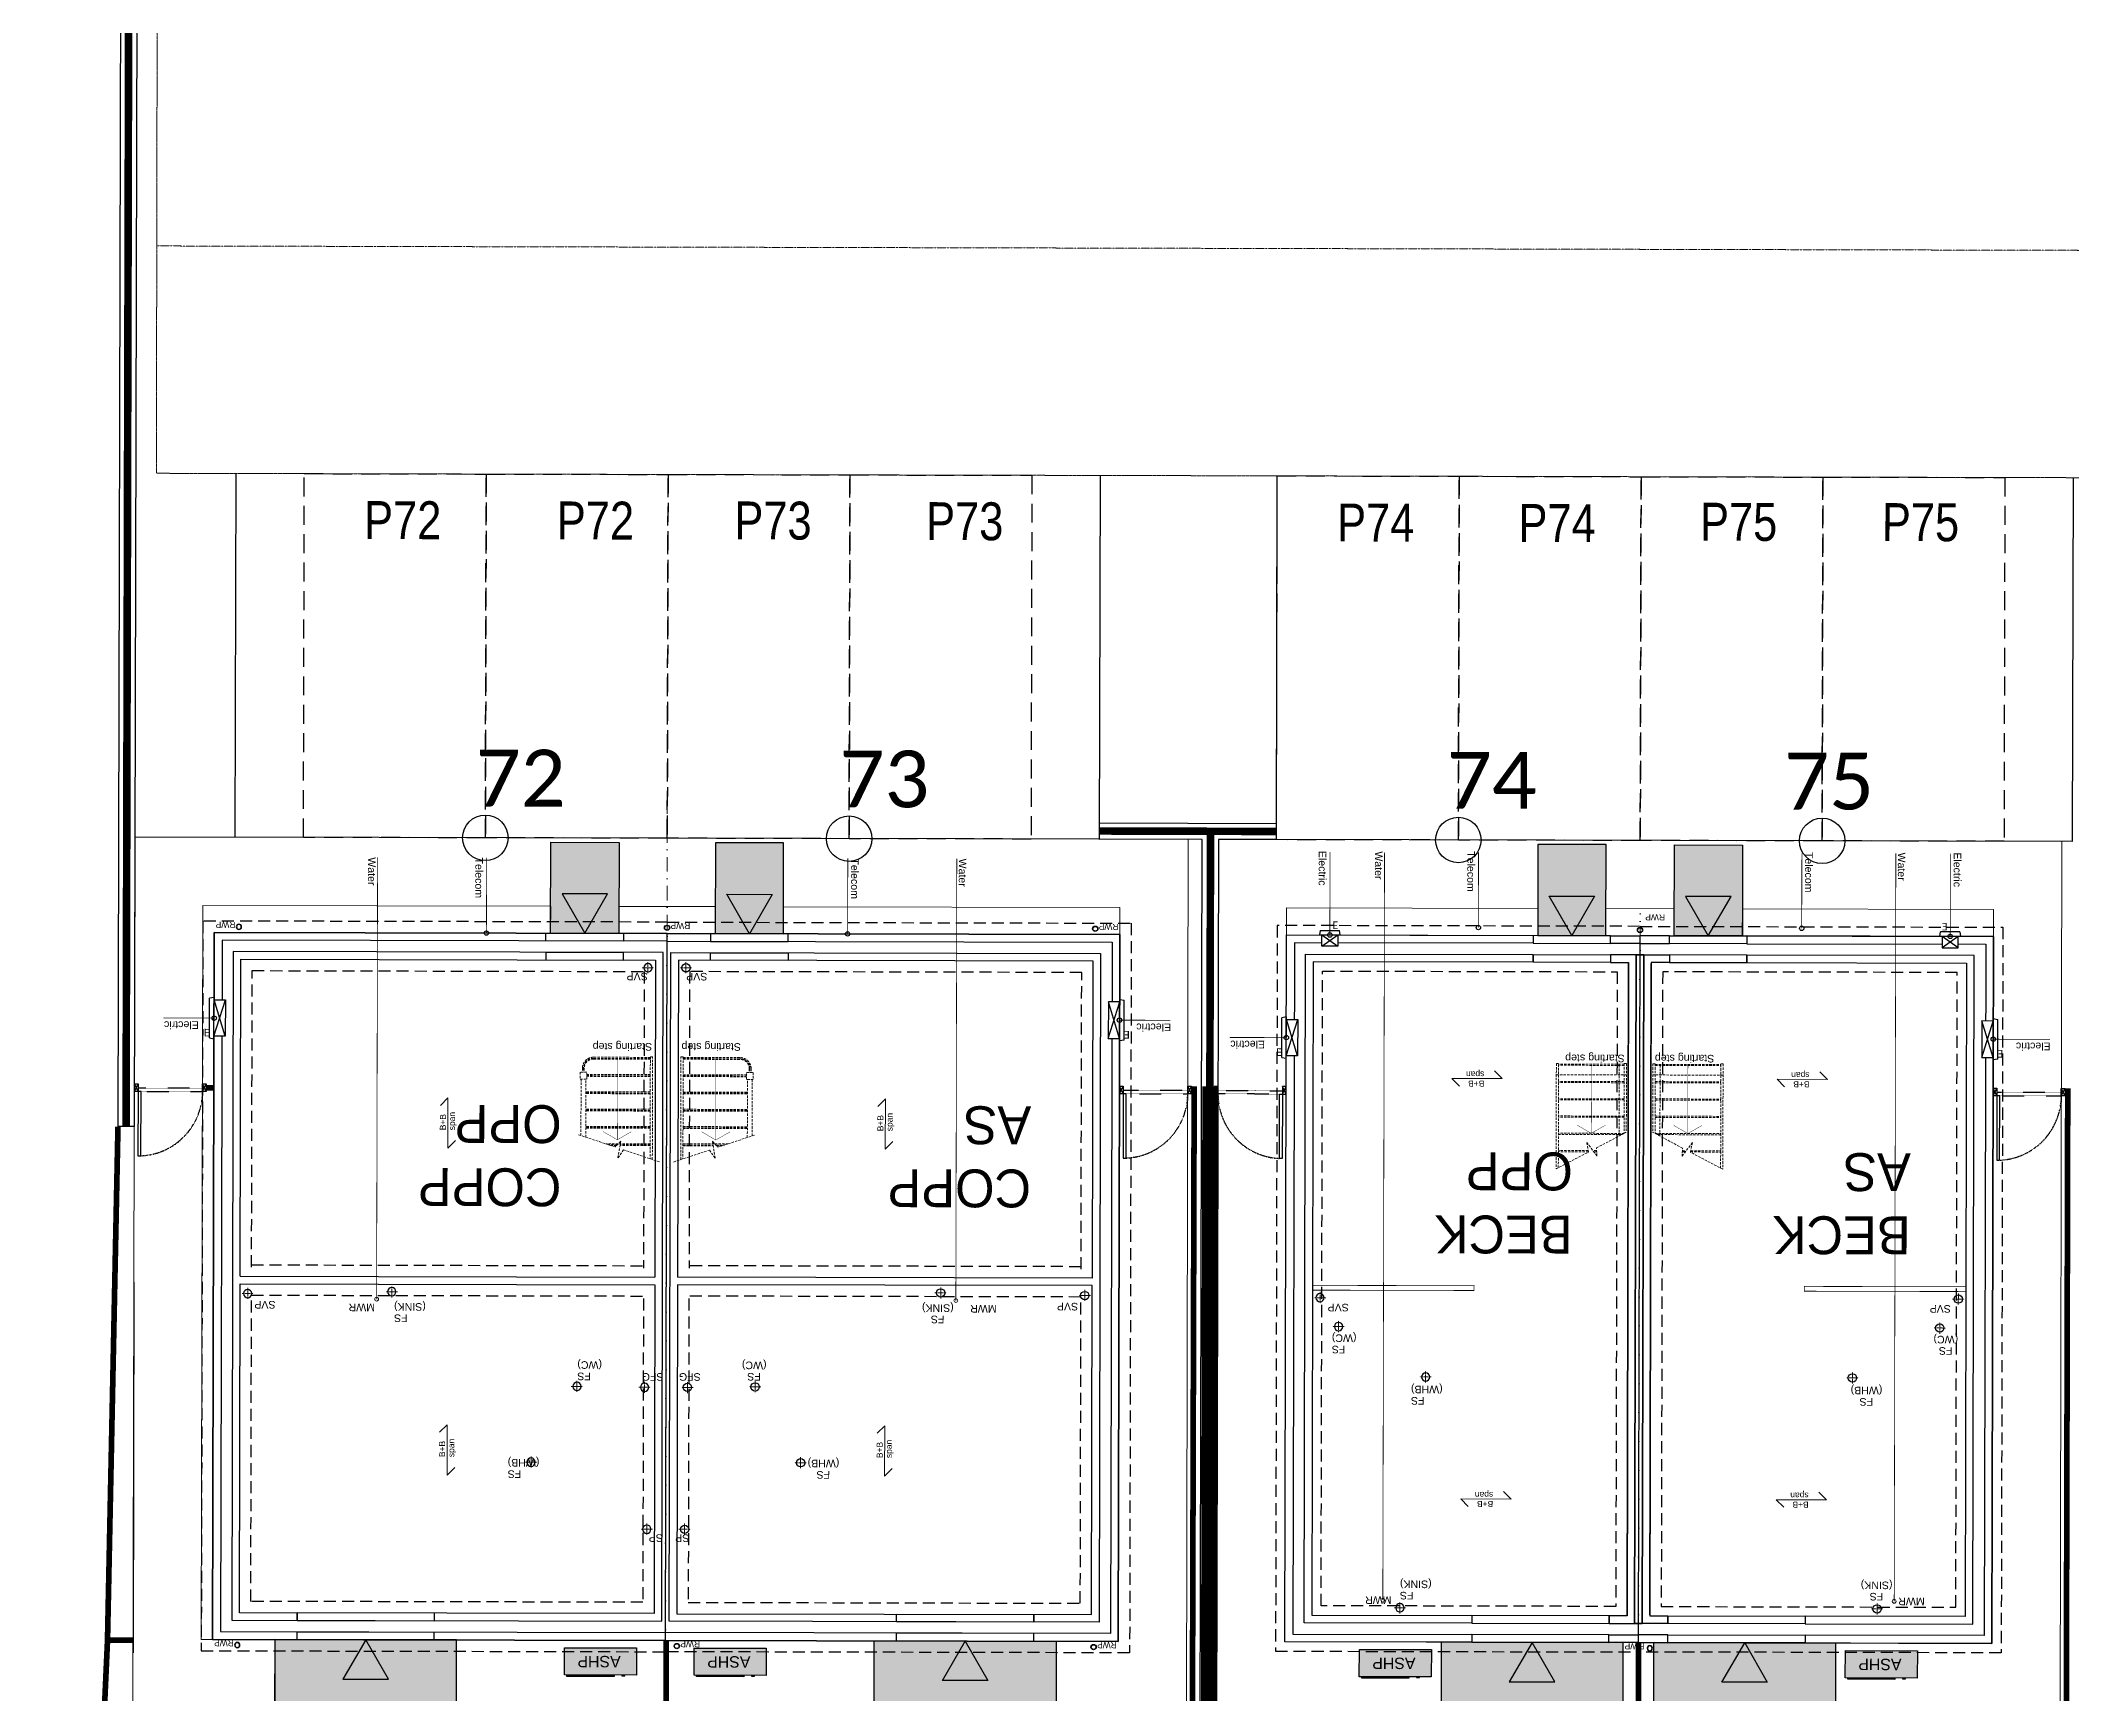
# Model space of a CAD drawing. Extents: x 287880777 to 288144713, y 62793326 to 63089570.
# Drawn here: x 288024956 to 288051753, y 62867572 to 62889380 of the extents above; entities that cross this region are included whole.
import ezdxf

# ---------------------------------------------------------------- set-up
doc = ezdxf.new("R2010")
doc.units = 0
doc.set_wipeout_variables(frame=1)
for name, pattern in [('CENTER', [2, 1.25, -0.25, 0.25, -0.25]), ('CENTER2', [28.575, 19.05, -3.175, 3.175, -3.175]), ('DASHDOT', [25.4, 12.7, -6.35, 0, -6.35]), ('DASHED', [1.4, 0.7, -0.7]), ('DASHED2', [0.375, 0.25, -0.125]), ('HIDDEN', [9.525, 6.35, -3.175])]:
    doc.linetypes.add(name, pattern=pattern)
doc.layers.get('0').update_dxf_attribs({"color": 252})
for name, color, linetype, lineweight in [('EXP - HIGHWAY CENTRELINE', 3, 'CENTER2', 18), ('EXP - PRIVATE CHANNEL', 3, 'DASHED2', 9), ('NAR CBF', 34, 'FENCELINE2', 0), ('NAR M4(2)', 94, 'Continuous', 30), ('NAR PATHS', 3, 'Continuous', 0), ('Wain-Text', 2, 'Continuous', 25)]:
    doc.layers.add(name, color=color, linetype=linetype, lineweight=lineweight)
for name, color, linetype in [('NAR DETAIL', 2, 'Continuous'), ('NAR EXTERNAL WALLS', 2, 'Continuous'), ('NAR PARKING', 7, 'DASHED2'), ('NAR PATIO', 3, 'Continuous'), ('NAR PRIVATE DRIVE', 6, 'Continuous'), ('NAR PRIVATE PATH HATCH', 8, 'Continuous'), ('NAR_SUBS_PLANS', 7, 'Continuous'), ('Wain-Blown insulation', 9, 'Continuous'), ('Wain-Centre Line', 10, 'Continuous'), ('Wain-Drainage Foul', 6, 'Continuous'), ('Wain-Drainage Foul Text', 2, 'Continuous'), ('Wain-Electrics', 3, 'Continuous'), ('Wain-Foundation acessories', 9, 'Continuous'), ('Wain-Foundation Line', 9, 'Continuous'), ('Wain-Meter box', 9, 'Continuous'), ('Wain-RWP', 9, 'Continuous'), ('Wain-Services Run (Electric)', 10, 'Continuous'), ('Wain-Services Run (Telecom)', 190, 'Continuous'), ('Wain-Stair 1', 2, 'Continuous'), ('Wain-Stair numbers', 9, 'Continuous'), ('Wain-Wall (Brick Hatch)', 2, 'Continuous'), ('Wain-Wall (Cavity Wall - Internal Leaf)', 4, 'Continuous'), ('Wain-Wall (External)', 4, 'Continuous')]:
    doc.layers.add(name, color=color, linetype=linetype)
for name, color, linetype, true_color in [('NAR DOOR OPENINGS', 140, 'Continuous', 0x00bfff), ('NAR EV CHARGING POINT', 3, 'Continuous', 0x00ff00), ('NAR HOUSE TYPE NAMES', 1, 'Continuous', 0xff0000), ('Wain-Services Run (Water', 145, 'Continuous', 0x3481b8)]:
    doc.layers.add(name, color=color, linetype=linetype, true_color=true_color)
for name, color, linetype, lineweight, true_color in [('NAR Retaining Wall', 222, 'Continuous', 13, 0xcc0099), ('Wain-Mains Water Riser', 152, 'Continuous', 25, 0x2776bb), ('Wain-Mains Water Riser Text', 152, 'Continuous', 25, 0x2776bb)]:
    doc.layers.add(name, color=color, linetype=linetype, lineweight=lineweight, true_color=true_color)
doc.styles.add('DD Arial Narrow', font='ARIALN.TTF', dxfattribs={"height": 100})
doc.styles.get("Standard").update_dxf_attribs({"font": 'arial.ttf'})
doc.styles.add('XREF - ARCHITECT LAYOUT$0$DD Arial Narrow', font='ARIALN.TTF', dxfattribs={"height": 100})
doc.linetypes.add('FENCELINE2', pattern='A,0.25,-0.1,[132,ltypeshp.shx,S=0.1,R=0,X=-0.1,Y=0],-0.1,1', length=1.45)

# ---------------------------------------------------------------- blocks, each defined once
blk = doc.blocks.new('Drainage Pipe')
at = {"linetype": 'CENTER', "lineweight": 13, "ltscale": 20}
for p, q in [((-41681, 78687), (-41831, 78687)), ((-41756, 78762), (-41756, 78612))]:
    blk.add_line(p, q, dxfattribs=at)
blk.add_circle((-41756, 78687), 55)
blk = doc.blocks.new('Span symbol - Beam & block')
at = {"linetype": 'Continuous', "lineweight": 13}
for p, q in [((-5442, 71890), (-5342, 71790)), ((-5342, 71790), (-6007, 71790)), ((-6007, 71790), (-5906, 71689))]:
    blk.add_line(p, q, dxfattribs=at)
at = {"insert": (-5770, 71896), "char_height": 80, "attachment_point": 1, "line_spacing_factor": 0.9}
blk.add_mtext('B+B\\Pspan', dxfattribs=at)
blk = doc.blocks.new('Stairs (Sub)')
at = {"layer": 'Wain-Stair 1', "linetype": 'HIDDEN', "lineweight": 9, "ltscale": 5}
for p, q in [((-29, 0), (-29, 1347)), ((0, 1357), (0, 0)), ((-450, 1149), (-621, 1149)), ((-464, 1164), (-575, 1164)), ((-472, 1173), (-548, 1173)), ((-29, 1173), (-428, 1173)), ((-29, 1164), (-426, 1164)), ((-29, 1149), (-424, 1149)), ((-942, 1042), (-942, 297)), ((-29, 945), (-881, 945)), ((-29, 936), (-881, 936)), ((-878, 1063), (-878, 297)), ((-29, 921), (-878, 921)), ((-29, 717), (-881, 717)), ((-29, 708), (-881, 708)), ((-29, 693), (-878, 693)), ((-955, 207), (-955, 297)), ((-955, 297), (-865, 297)), ((-29, 489), (-881, 489)), ((-29, 480), (-881, 480)), ((-29, 465), (-878, 465)), ((-865, 297), (-865, 207)), ((-865, 207), (-955, 207)), ((-926, 154), (-926, 207)), ((-910, 154), (-910, 207)), ((-902, 154), (-902, 207)), ((-29, 261), (-865, 261)), ((-29, 252), (-865, 252)), ((-29, 237), (-865, 237)), ((-29, 33), (-781, 33)), ((-29, 24), (-781, 24)), ((-29, 9), (-781, 9)), ((0, 0), (-29, 0))]:
    blk.add_line(p, q, dxfattribs=at)
at = {"layer": 'Wain-Stair 1', "linetype": 'HIDDEN', "lineweight": 9, "ltscale": 3}
blk.add_line((-424, 1149), (-450, 1149), dxfattribs=at)
at = {"layer": 'Wain-Stair 1', "linetype": 'HIDDEN', "lineweight": 9, "ltscale": 5, "elevation": 0}
blk.add_lwpolyline([(96, 1389), (-379, 1230), (-454, 1337), (-418, 1114), (-490, 1192), (-977, 1031)], dxfattribs=at)
at = {"layer": 'Wain-Stair 1', "linetype": 'HIDDEN', "lineweight": 9, "ltscale": 5}
for radius in [145, 130, 121]:
    blk.add_arc((-781, 154), radius, 180, 270, dxfattribs=at)
at = {"layer": 'Wain-Stair numbers', "const_width": 5}
for points in [[(-276, 990), (-276, 990), (-462, 1097), (-649, 990), (-649, 990)], [(-462, 1097), (-462, 24)]]:
    blk.add_lwpolyline(points, dxfattribs=at)
at = {"layer": 'Wain-Stair numbers', "insert": (-399, -81), "char_height": 100, "width": 1584.27, "attachment_point": 2, "line_spacing_factor": 0.9}
blk.add_mtext('Starting step ', dxfattribs=at)
blk = doc.blocks.new('RWP')
for radius in [35, 31.5]:
    blk.add_circle((35, 35), radius)
blk = doc.blocks.new('ASHP')
at = {"transparency": 33554457}
h = blk.add_hatch(color=256, dxfattribs=at)
h.dxf.hatch_style = 1
h.paths.add_polyline_path([(548853, -2506), (548853, -2866), (547903, -2866), (547903, -2506)])
at = {"flags": 128}
blk.add_lwpolyline([(548853, -2506), (548853, -2866), (547903, -2866), (547903, -2506)], close=True, dxfattribs=at)
for points in [[(548098, -2496), (548058, -2496), (548058, -2506), (548098, -2506)], [(548199, -2488), (548821, -2488), (548821, -2506), (548199, -2506)]]:
    blk.add_lwpolyline(points, close=True)
at = {"layer": 'Wain-Electrics', "lineweight": 0, "insert": (548112, -2609), "char_height": 150, "width": 2397.38, "attachment_point": 1, "line_spacing_factor": 0.9}
blk.add_mtext('\\A1;ASHP ', dxfattribs=at)
at = {"layer": 'Wain-Text', "lineweight": 0, "insert": (548112, -2609), "char_height": 150, "width": 2397.38, "attachment_point": 1, "line_spacing_factor": 0.9}
blk.add_mtext('\\A1;ASHP ', dxfattribs=at)
blk = doc.blocks.new('Wall mounted meter - Electric (Plan)')
blk.add_wipeout([(-7157, 85115), (-7157, 84635), (-7007, 84635), (-7007, 85115)])
for p, q in [((-7217, 85137), (-7157, 85147)), ((-7217, 85137), (-7217, 84613)), ((-7157, 85147), (-7157, 84603)), ((-7007, 85115), (-7157, 85115)), ((-7007, 84635), (-7007, 85115)), ((-7157, 84603), (-7217, 84613)), ((-7157, 84635), (-7007, 84635))]:
    blk.add_line(p, q)
at = {"color": 9}
for p, q in [((-7157, 85115), (-7007, 84635)), ((-7007, 85115), (-7157, 84635))]:
    blk.add_line(p, q, dxfattribs=at)
at = {"lineweight": 0, "insert": (-7368, 85117), "char_height": 100, "width": 133.81, "attachment_point": 1, "line_spacing_factor": 0.9}
blk.add_mtext('\\A1;\\pi78.42052,t378.42052;{\\fCalibri|b0|i0|c0|p34;E}', dxfattribs=at)
blk = doc.blocks.new('A$Cee92f38c')
at = {"layer": 'NAR M4(2)', "ltscale": 10, "transparency": 33554585}
h = blk.add_hatch(color=256, dxfattribs=at)
h.dxf.hatch_style = 1
h.paths.add_polyline_path([(0, 1.2), (0.9, 1.2), (0.9, 0), (0, 0)])
at = {"layer": 'NAR M4(2)', "ltscale": 0.25}
blk.add_lwpolyline([(0, 1.2), (0, 0), (0.9, 0), (0.9, 1.2)], close=True, dxfattribs=at)
blk = doc.blocks.new('A$C3d9247a0')
at = {"layer": 'NAR DOOR OPENINGS', "transparency": 33554610}
h = blk.add_hatch(color=256, dxfattribs=at)
h.dxf.hatch_style = 1
h.paths.add_polyline_path([(450, 1200), (150, 680), (750, 680)])
at = {"layer": 'NAR DOOR OPENINGS'}
blk.add_lwpolyline([(450, 1200), (150, 680), (750, 680)], close=True, dxfattribs=at)
at = {"layer": 'NAR M4(2)', "ltscale": 10, "transparency": 33554585, "xscale": -1000, "yscale": 1000, "zscale": 1000}
blk.add_blockref('A$Cee92f38c', (900, 0), dxfattribs=at)
blk = doc.blocks.new('A$C324e72f9')
at = {"layer": 'NAR DOOR OPENINGS', "transparency": 33554610}
h = blk.add_hatch(color=256, dxfattribs=at)
h.dxf.hatch_style = 1
h.paths.add_polyline_path([(1200, 0), (900, 520), (1500, 520)])
at = {"layer": 'NAR PRIVATE PATH HATCH', "transparency": 33554597}
h = blk.add_hatch(color=256, dxfattribs=at)
h.dxf.hatch_style = 1
h.paths.add_polyline_path([(2400, 0), (0, 0), (0, 1800), (2400, 1800)])
at = {"layer": 'NAR DOOR OPENINGS'}
blk.add_lwpolyline([(1200, 0), (900, 520), (1500, 520)], close=True, dxfattribs=at)
at = {"layer": 'NAR PATIO'}
blk.add_lwpolyline([(2400, 0), (0, 0), (0, 1800), (2400, 1800)], close=True, dxfattribs=at)
blk = doc.blocks.new('Stairs Subs (Beckfold)')
at = {"layer": 'Wain-Stair 1', "color": 9, "linetype": 'HIDDEN', "lineweight": 9, "ltscale": 5}
for p, q in [((-925, 0), (-925, 1392)), ((-896, 1377), (-896, 0)), ((-498, 1164), (-896, 1164)), ((-501, 1149), (-896, 1149)), ((-390, 1164), (-429, 1164)), ((-57, 936), (-896, 936)), ((-29, 921), (-896, 921)), ((-94, 955), (-94, 9)), ((-29, 0), (-29, 921)), ((0, 0), (0, 906)), ((-29, 708), (-896, 708)), ((-29, 693), (-896, 693)), ((-29, 480), (-896, 480)), ((-29, 465), (-896, 465)), ((-925, 149), (0, 149)), ((-896, 0), (-925, 0)), ((-29, 252), (-896, 252)), ((-29, 237), (-896, 237)), ((-29, 24), (-896, 24)), ((-29, 9), (-896, 9)), ((0, 0), (-29, 0))]:
    blk.add_line(p, q, dxfattribs=at)
for points in [[(-925, 1392), (-498, 1167), (-522, 1041), (-386, 1221), (-394, 1114), (0, 906)], [(-391, 1149), (-441, 1149)]]:
    blk.add_lwpolyline(points, dxfattribs=at)
at = {"layer": 'Wain-Stair numbers', "color": 253, "const_width": 5}
for points in [[(-276, 814), (-276, 814), (-462, 921), (-649, 814), (-649, 814)], [(-462, 921), (-462, 9)]]:
    blk.add_lwpolyline(points, dxfattribs=at)
at = {"layer": 'Wain-Stair numbers', "color": 9, "insert": (-417, -18), "char_height": 100, "width": 1584.27, "attachment_point": 2, "line_spacing_factor": 0.9}
blk.add_mtext('Starting step ', dxfattribs=at)
blk = doc.blocks.new('Slimline meter box front')
at = {"color": 0, "linetype": 'ByBlock', "lineweight": -2, "transparency": 16777216}
blk.add_wipeout([(62, 206), (271, 206), (271, 356), (62, 356)], dxfattribs=at)
for p, q in [((271, 356), (62, 356)), ((62, 356), (62, 206)), ((271, 206), (271, 356)), ((30, 206), (303, 206)), ((40, 146), (30, 206)), ((40, 146), (293, 146)), ((303, 206), (293, 146))]:
    blk.add_line(p, q, dxfattribs=at)
at = {"color": 9}
for p, q in [((62, 206), (271, 356)), ((62, 356), (271, 206))]:
    blk.add_line(p, q, dxfattribs=at)
at = {"lineweight": 0, "insert": (123, 128), "char_height": 100, "width": 133.81, "attachment_point": 1, "line_spacing_factor": 0.9}
blk.add_mtext('\\A1;\\pi78.42052,t378.42052;{\\fCalibri|b0|i0|c0|p34;E}', dxfattribs=at)

msp = doc.modelspace()

# ---------------------------------------------------------------- linework, layer by layer
at = {"layer": 'Defpoints'}
for points in [[(288033201, 62868271), (288033222, 62877599)], [(288046040, 62868242), (288046061, 62877569)]]:
    msp.add_lwpolyline(points, dxfattribs=at)
at = {"layer": 'EXP - HIGHWAY CENTRELINE', "ltscale": 0.15, "flags": 128}
msp.add_lwpolyline([(288026489, 62886671), (288063259, 62886587, 0.12469), (288070405, 62888380), (288075035, 62890874)], format="xyb", dxfattribs=at)
at = {"layer": 'EXP - PRIVATE CHANNEL', "ltscale": 2.5}
msp.add_lwpolyline([(288026494, 62889671), (288026484, 62883671)], dxfattribs=at)
at = {"layer": 'EXP - PRIVATE CHANNEL', "ltscale": 2.5, "flags": 128}
msp.add_lwpolyline([(288026484, 62883671), (288063252, 62883587, 0.12469), (288071827, 62885739), (288072719, 62886219)], format="xyb", dxfattribs=at)
at = {"layer": 'NAR CBF', "ltscale": 1200, "transparency": 33554687, "const_width": 75}
for points in [[(288040128, 62857492), (288040178, 62875583)], [(288027143, 62875563), (288027243, 62875562)], [(288051664, 62857369), (288051705, 62875557)], [(288026176, 62868273), (288025839, 62868273), (288025347, 62857353), (288024994, 62849954)], [(288033210, 62868263), (288033212, 62857511)], [(288046040, 62868242), (288046073, 62857429)]]:
    msp.add_lwpolyline(points, dxfattribs=at)
at = {"layer": 'NAR CBF', "linetype": 'DASHED', "ltscale": 500, "transparency": 33554687, "const_width": 75}
msp.add_lwpolyline([(288025839, 62868273), (288025977, 62875051)], dxfattribs=at)
at = {"layer": 'NAR DETAIL', "flags": 128}
for points in [[(288026243, 62875615), (288026243, 62875515), (288026193, 62875515), (288026193, 62875615)], [(288027143, 62875613), (288027143, 62875513), (288027093, 62875513), (288027093, 62875613)], [(288026243, 62875515), (288026241, 62874665), (288026279, 62874664), (288026281, 62875514)], [(288039243, 62875585), (288039243, 62875485), (288039193, 62875485), (288039193, 62875585)], [(288039243, 62875485), (288039241, 62874635), (288039279, 62874635), (288039281, 62875485)], [(288040143, 62875583), (288040143, 62875483), (288040093, 62875483), (288040093, 62875583)], [(288040442, 62875582), (288040442, 62875482), (288040492, 62875482), (288040492, 62875582)], [(288041342, 62875480), (288041340, 62874630), (288041302, 62874630), (288041304, 62875480)], [(288041342, 62875580), (288041342, 62875480), (288041392, 62875480), (288041392, 62875580)], [(288050770, 62875557), (288050770, 62875457), (288050720, 62875457), (288050720, 62875557)], [(288050770, 62875457), (288050768, 62874607), (288050806, 62874607), (288050808, 62875457)], [(288051670, 62875555), (288051670, 62875455), (288051620, 62875455), (288051620, 62875555)]]:
    msp.add_lwpolyline(points, close=True, dxfattribs=at)
for points in [[(288026193, 62875515), (288026243, 62875615)], [(288026243, 62875515), (288026193, 62875615)], [(288027093, 62875513), (288027143, 62875613)], [(288027143, 62875513), (288027093, 62875613)], [(288039193, 62875485), (288039243, 62875585)], [(288039243, 62875485), (288039193, 62875585)], [(288040093, 62875483), (288040143, 62875583)], [(288040143, 62875483), (288040093, 62875583)], [(288040492, 62875482), (288040442, 62875582)], [(288040442, 62875482), (288040492, 62875582)], [(288041392, 62875480), (288041342, 62875580)], [(288041342, 62875480), (288041392, 62875580)], [(288050720, 62875457), (288050770, 62875557)], [(288050770, 62875457), (288050720, 62875557)], [(288051620, 62875455), (288051670, 62875555)], [(288051670, 62875455), (288051620, 62875555)]]:
    msp.add_lwpolyline(points, dxfattribs=at)
at = {"layer": 'NAR DETAIL', "linetype": 'DASHED', "ltscale": 0.005, "flags": 128}
for points in [[(288026243, 62875515), (288027093, 62875513), (288027093, 62875557), (288026243, 62875559)], [(288039243, 62875485), (288040093, 62875483), (288040093, 62875527), (288039243, 62875529)], [(288041342, 62875480), (288040492, 62875482), (288040492, 62875526), (288041342, 62875524)], [(288050770, 62875457), (288051620, 62875455), (288051620, 62875499), (288050770, 62875501)]]:
    msp.add_lwpolyline(points, close=True, dxfattribs=at)
at = {"layer": 'NAR DETAIL', "linetype": 'DASHED', "ltscale": 0.2}
for centre, start, end in [((288026243, 62875515), 272.2896, 359.8698), ((288039243, 62875485), 272.2896, 359.8698), ((288041342, 62875480), 179.8698, 267.4499), ((288050770, 62875457), 272.2896, 359.8698)]:
    msp.add_arc(centre, 850, start, end, dxfattribs=at)
at = {"layer": 'NAR EV CHARGING POINT'}
for centre in [(288030825, 62878861), (288035625, 62878850), (288043664, 62878832), (288048464, 62878821)]:
    msp.add_circle(centre, 300, dxfattribs=at)
at = {"layer": 'NAR EXTERNAL WALLS'}
for points in [[(288038926, 62879058), (288041264, 62879052)], [(288026187, 62872996), (288026176, 62868106)]]:
    msp.add_lwpolyline(points, dxfattribs=at)
at = {"layer": 'NAR EXTERNAL WALLS', "elevation": 0}
msp.add_lwpolyline([(288026192, 62875050), (288025977, 62875051)], dxfattribs=at)
at = {"layer": 'NAR PARKING', "ltscale": 1000}
for points in [[(288028425, 62878867), (288028436, 62883667), (288030836, 62883661), (288030825, 62878861)], [(288030825, 62878861), (288030836, 62883661), (288033236, 62883656), (288033225, 62878856)], [(288033225, 62878856), (288033236, 62883656), (288035636, 62883650), (288035625, 62878850)], [(288035625, 62878850), (288035636, 62883650), (288038036, 62883645), (288038025, 62878845)], [(288041264, 62878837), (288041275, 62883637), (288043675, 62883632), (288043664, 62878832)], [(288043664, 62878832), (288043675, 62883632), (288046075, 62883626), (288046064, 62878826)], [(288046064, 62878826), (288046075, 62883626), (288048475, 62883621), (288048464, 62878821)], [(288048464, 62878821), (288048475, 62883621), (288050875, 62883616), (288050864, 62878816)]]:
    msp.add_lwpolyline(points, close=True, dxfattribs=at)
at = {"layer": 'NAR PRIVATE DRIVE'}
for points in [[(288038936, 62883641), (288038925, 62878843), (288027525, 62878868), (288027536, 62883672)], [(288051775, 62883612), (288051764, 62878814), (288041264, 62878837), (288041275, 62883641)]]:
    msp.add_lwpolyline(points, dxfattribs=at)
at = {"layer": 'NAR Retaining Wall', "linetype": 'DASHED', "ltscale": 250}
for points, const_width in [([(288038925, 62878951), (288041264, 62878945)], 100), ([(288040385, 62875582), (288040394, 62878947)], 100), ([(288040385, 62875582), (288040344, 62857355)], 200)]:
    msp.add_lwpolyline(points, dxfattribs=dict(at, const_width=const_width))
at = {"layer": 'NAR_SUBS_PLANS', "elevation": 0}
for points in [[(288031625, 62877602), (288032647, 62877600)], [(288034820, 62877595), (288033797, 62877597)], [(288030151, 62868278), (288028341, 62868282)], [(288036251, 62868264), (288038061, 62868260)]]:
    msp.add_lwpolyline(points, dxfattribs=at)
at = {"layer": 'Wain-Blown insulation'}
for points in [[(288046110, 62877317), (288046010, 62877317), (288045990, 62868495), (288046090, 62868494)], [(288046010, 62877317), (288046110, 62877317), (288046090, 62868494), (288045990, 62868495)]]:
    msp.add_lwpolyline(points, close=True, dxfattribs=at)
at = {"layer": 'Wain-Centre Line', "linetype": 'DASHDOT', "lineweight": 15, "ltscale": 15}
msp.add_line((288046039, 62867942), (288046062, 62877869), dxfattribs=at)
msp.add_line((288046039, 62867942), (288046062, 62877869), dxfattribs=at)
msp.add_lwpolyline([(288033197, 62866602), (288033226, 62879422)], dxfattribs=at)
at = {"layer": 'Wain-Foundation Line', "linetype": 'HIDDEN', "ltscale": 25}
for p, q in [((288027740, 62873227), (288032912, 62873215)), ((288038685, 62873202), (288033512, 62873214)), ((288027739, 62872827), (288032911, 62872815)), ((288038684, 62872802), (288033511, 62872814))]:
    msp.add_line(p, q, dxfattribs=at)
for points in [[(288033223, 62877749), (288027098, 62877763), (288027076, 62868135), (288033201, 62868121)], [(288033223, 62877749), (288039348, 62877735), (288039326, 62868107), (288033201, 62868121)], [(288027740, 62873196), (288027749, 62877109), (288032921, 62877097), (288032912, 62873184)], [(288038685, 62873171), (288038694, 62877084), (288033521, 62877096), (288033512, 62873183)], [(288032911, 62872784), (288032902, 62868774), (288027730, 62868786), (288027739, 62872796)], [(288033511, 62872783), (288033502, 62868773), (288038675, 62868761), (288038684, 62872771)]]:
    msp.add_lwpolyline(points, dxfattribs=at)
for points in [[(288045741, 62868719), (288041853, 62868728), (288041872, 62877103), (288045760, 62877094)], [(288046341, 62868718), (288050228, 62868709), (288050247, 62877084), (288046360, 62877093)]]:
    msp.add_lwpolyline(points, close=True, dxfattribs=at)
at = {"layer": 'Wain-Mains Water Riser', "lineweight": 0}
for centre in [(288029390, 62872773), (288037033, 62872756), (288042667, 62868802), (288049415, 62868787)]:
    msp.add_circle(centre, 25, dxfattribs=at)
at = {"layer": 'Wain-Services Run (Electric)', "const_width": 10}
for points in [[(288027246, 62876482), (288026576, 62876484)], [(288039193, 62876455), (288039864, 62876454)]]:
    msp.add_lwpolyline(points, dxfattribs=at)
at = {"layer": 'Wain-Services Run (Telecom)', "const_width": 10}
for points in [[(288030839, 62877604), (288030842, 62878601)], [(288035605, 62877593), (288035608, 62878590)], [(288043928, 62877677), (288043930, 62878668)], [(288048195, 62877667), (288048197, 62878658)]]:
    msp.add_lwpolyline(points, dxfattribs=at)
at = {"layer": 'Wain-Services Run (Telecom)'}
for centre in [(288030839, 62877604), (288035605, 62877593), (288043928, 62877677), (288048195, 62877667)]:
    msp.add_circle(centre, 29, dxfattribs=at)
at = {"layer": 'Wain-Services Run (Water', "const_width": 10}
for points in [[(288029390, 62872773), (288029403, 62878604)], [(288037033, 62872756), (288037046, 62878587)], [(288042667, 62868802), (288042690, 62878670)], [(288049415, 62868787), (288049437, 62878655)]]:
    msp.add_lwpolyline(points, dxfattribs=at)
at = {"layer": 'Wain-Stair 1', "linetype": 'HIDDEN', "lineweight": 9, "ltscale": 5}
for p, q in [((288033002, 62875964), (288032251, 62875966)), ((288033002, 62875949), (288032251, 62875951)), ((288033002, 62875940), (288032251, 62875942)), ((288033002, 62875973), (288032999, 62874626)), ((288033031, 62875973), (288033002, 62875973)), ((288033028, 62874616), (288033031, 62875973)), ((288044957, 62875884), (288044954, 62874492)), ((288044986, 62875884), (288044957, 62875884)), ((288044983, 62874507), (288044986, 62875884)), ((288045853, 62875882), (288045851, 62874961)), ((288045882, 62875882), (288045853, 62875882)), ((288045882, 62875882), (288045880, 62874976)), ((288032075, 62875768), (288032075, 62875678)), ((288032165, 62875768), (288032075, 62875768)), ((288032075, 62875678), (288032165, 62875678)), ((288032086, 62874933), (288032088, 62875678)), ((288032105, 62875821), (288032105, 62875768)), ((288032120, 62875821), (288032120, 62875768)), ((288032129, 62875821), (288032129, 62875768)), ((288032150, 62874911), (288032152, 62875678)), ((288032165, 62875678), (288032165, 62875768)), ((288033002, 62875736), (288032165, 62875738)), ((288033002, 62875721), (288032165, 62875723)), ((288033002, 62875712), (288032165, 62875714)), ((288044957, 62875735), (288045882, 62875733)), ((288045853, 62875873), (288044986, 62875875)), ((288045853, 62875858), (288044986, 62875860)), ((288045853, 62875645), (288044986, 62875647)), ((288045853, 62875630), (288044986, 62875632)), ((288045786, 62874927), (288045788, 62875873)), ((288033001, 62875493), (288032149, 62875495)), ((288033001, 62875484), (288032149, 62875486)), ((288033001, 62875508), (288032152, 62875510)), ((288045852, 62875417), (288044985, 62875419)), ((288045852, 62875402), (288044985, 62875404)), ((288033001, 62875265), (288032149, 62875267)), ((288033001, 62875256), (288032149, 62875258)), ((288033001, 62875280), (288032151, 62875282)), ((288045852, 62875189), (288044985, 62875191)), ((288045852, 62875174), (288044985, 62875176)), ((288033000, 62875037), (288032148, 62875039)), ((288033000, 62875028), (288032148, 62875030)), ((288033000, 62875052), (288032151, 62875054)), ((288032578, 62874825), (288032408, 62874825)), ((288032564, 62874810), (288032453, 62874810)), ((288032999, 62874809), (288032602, 62874810)), ((288033000, 62874824), (288032605, 62874825)), ((288045851, 62874961), (288044984, 62874963)), ((288045823, 62874946), (288044984, 62874948)), ((288032556, 62874801), (288032480, 62874801)), ((288032999, 62874800), (288032601, 62874801)), ((288045378, 62874734), (288044984, 62874735)), ((288045381, 62874719), (288044984, 62874720)), ((288045489, 62874719), (288045450, 62874719))]:
    msp.add_line(p, q, dxfattribs=at)
at = {"layer": 'Wain-Stair 1', "linetype": 'HIDDEN', "lineweight": 9, "ltscale": 3}
msp.add_line((288032605, 62874825), (288032578, 62874825), dxfattribs=at)
at = {"layer": 'Wain-Stair 1', "linetype": 'HIDDEN', "lineweight": 9, "ltscale": 5, "elevation": 0}
msp.add_lwpolyline([(288033124, 62874584), (288032649, 62874744), (288032574, 62874637), (288032611, 62874860), (288032538, 62874782), (288032052, 62874944)], dxfattribs=at)
at = {"layer": 'Wain-Stair 1', "linetype": 'HIDDEN', "lineweight": 9, "ltscale": 5}
for points in [[(288044954, 62874492), (288045382, 62874715), (288045358, 62874842), (288045493, 62874662), (288045486, 62874769), (288045880, 62874976)], [(288045488, 62874734), (288045439, 62874734)]]:
    msp.add_lwpolyline(points, dxfattribs=at)
for radius in [145, 130, 121]:
    msp.add_arc((288032250, 62875821), radius, 89.8698, 179.8698, dxfattribs=at)
at = {"layer": 'Wain-Stair numbers', "const_width": 5}
for points in [[(288032566, 62874877), (288032569, 62875950)], [(288045418, 62874962), (288045420, 62875874)], [(288045604, 62875069), (288045604, 62875069), (288045418, 62874962), (288045232, 62875070), (288045232, 62875070)], [(288032752, 62874984), (288032752, 62874984), (288032566, 62874877), (288032380, 62874984), (288032380, 62874984)]]:
    msp.add_lwpolyline(points, dxfattribs=at)
at = {"layer": 'Wain-Wall (Brick Hatch)', "ltscale": 150}
for p, q in [((288045891, 62868608), (288045910, 62877205)), ((288046191, 62868607), (288046210, 62877204))]:
    msp.add_line(p, q, dxfattribs=at)
at = {"layer": 'Wain-Wall (Cavity Wall - Internal Leaf)'}
for points in [[(288043842, 62868500), (288041629, 62868505), (288041649, 62877327), (288044649, 62877320), (288044649, 62877220), (288041749, 62877227), (288041729, 62868604), (288043842, 62868600)], [(288044649, 62877320), (288045672, 62877318), (288045671, 62877218), (288044649, 62877220)], [(288045652, 62868495), (288045990, 62868495), (288046010, 62877317), (288045672, 62877318), (288045671, 62877218), (288045910, 62877217), (288045891, 62868595), (288045652, 62868595)], [(288046429, 62868494), (288046090, 62868494), (288046110, 62877317), (288046449, 62877316), (288046449, 62877216), (288046210, 62877217), (288046191, 62868594), (288046429, 62868594)], [(288047472, 62877314), (288046449, 62877316), (288046449, 62877216), (288047471, 62877214)], [(288048239, 62868490), (288050452, 62868484), (288050472, 62877307), (288047472, 62877314), (288047471, 62877214), (288050371, 62877207), (288050352, 62868585), (288048239, 62868590)], [(288043842, 62868500), (288045652, 62868495), (288045652, 62868595), (288043842, 62868600)], [(288048239, 62868490), (288046429, 62868494), (288046429, 62868594), (288048239, 62868590)]]:
    msp.add_lwpolyline(points, close=True, dxfattribs=at)
at = {"layer": 'Wain-Wall (External)'}
for p, q in [((288027589, 62872977), (288033062, 62872965)), ((288027590, 62873077), (288033062, 62873065)), ((288038835, 62873052), (288033362, 62873064)), ((288038834, 62872952), (288033362, 62872964))]:
    msp.add_line(p, q, dxfattribs=at)
for points in [[(288033222, 62877599), (288027247, 62877612), (288027226, 62868285), (288033201, 62868271)], [(288033222, 62877496), (288027350, 62877510), (288027329, 62868387), (288033201, 62868374)], [(288033222, 62877599), (288039197, 62877585), (288039176, 62868258), (288033201, 62868271)], [(288033222, 62877496), (288039095, 62877483), (288039074, 62868360), (288033201, 62868374)], [(288046061, 62877467), (288045672, 62877468), (288045672, 62877570), (288046061, 62877569)], [(288046061, 62877467), (288046450, 62877466), (288046450, 62877569), (288046061, 62877569)], [(288033152, 62868524), (288033172, 62877346), (288027499, 62877359), (288027479, 62868537), (288033152, 62868524)], [(288027590, 62873077), (288027599, 62877259), (288033072, 62877247), (288033062, 62873065)], [(288031624, 62877350), (288031624, 62877250)], [(288033252, 62868524), (288033272, 62877346), (288038944, 62877333), (288038924, 62868511), (288033252, 62868524)], [(288038835, 62873052), (288038844, 62877233), (288033372, 62877246), (288033362, 62873064)], [(288033052, 62868624), (288027579, 62868636), (288027589, 62872977)], [(288033062, 62872965), (288033052, 62868624)], [(288033362, 62872964), (288033352, 62868623)], [(288033352, 62868623), (288038824, 62868611), (288038834, 62872952)], [(288028341, 62868282), (288028341, 62868385)], [(288028342, 62868535), (288028342, 62868635)], [(288030151, 62868278), (288030151, 62868381)], [(288030152, 62868531), (288030152, 62868631)], [(288036252, 62868517), (288036252, 62868617)], [(288038062, 62868513), (288038062, 62868613)], [(288036251, 62868264), (288036251, 62868367)], [(288038061, 62868260), (288038061, 62868363)], [(288046040, 62868242), (288045651, 62868243), (288045651, 62868345), (288046040, 62868345)], [(288046040, 62868242), (288046429, 62868241), (288046429, 62868344), (288046040, 62868345)]]:
    msp.add_lwpolyline(points, dxfattribs=at)
at = {"layer": 'Wain-Wall (External)', "elevation": 0}
for points in [[(288031625, 62877500), (288031625, 62877602)], [(288032647, 62877497), (288031625, 62877500)], [(288032647, 62877600), (288032647, 62877497)], [(288033797, 62877597), (288033797, 62877495)], [(288033797, 62877495), (288034820, 62877493)], [(288034820, 62877493), (288034820, 62877595)], [(288032647, 62877347), (288031624, 62877350)], [(288031624, 62877250), (288032647, 62877247)], [(288032647, 62877247), (288032647, 62877347)], [(288033797, 62877245), (288033797, 62877345)], [(288033797, 62877345), (288034819, 62877343)], [(288034819, 62877243), (288033797, 62877245)], [(288034819, 62877343), (288034819, 62877243)], [(288028341, 62868385), (288030151, 62868381)], [(288038061, 62868363), (288036251, 62868367)]]:
    msp.add_lwpolyline(points, dxfattribs=at)
at = {"layer": 'Wain-Wall (External)'}
for points in [[(288044650, 62877470), (288041500, 62877477), (288041479, 62868355), (288043841, 62868350), (288043841, 62868247), (288041376, 62868253), (288041397, 62877580), (288044650, 62877573)], [(288044650, 62877470), (288045672, 62877468), (288045672, 62877570), (288044650, 62877573)], [(288047472, 62877464), (288046450, 62877466), (288046450, 62877569), (288047472, 62877566)], [(288047472, 62877464), (288050622, 62877457), (288050601, 62868334), (288048239, 62868340), (288048239, 62868237), (288050704, 62868231), (288050725, 62877559), (288047472, 62877566)], [(288043841, 62868247), (288045651, 62868243), (288045651, 62868345), (288043841, 62868350)], [(288048239, 62868237), (288046429, 62868241), (288046429, 62868344), (288048239, 62868340)]]:
    msp.add_lwpolyline(points, close=True, dxfattribs=at)
at = {"layer": 'Wain-Wall (External)', "linetype": 'HIDDEN', "ltscale": 25, "const_width": 10}
for points in [[(288041739, 62872893), (288043871, 62872888), (288043872, 62872951), (288041739, 62872956)], [(288050362, 62872874), (288048229, 62872879), (288048230, 62872942), (288050362, 62872937)]]:
    msp.add_lwpolyline(points, close=True, dxfattribs=at)
at = {"layer": 'Wain-Wall (External)', "elevation": 0}
for points in [[(288028342, 62868635), (288028342, 62868535), (288030152, 62868531), (288030152, 62868631)], [(288038062, 62868613), (288038062, 62868513), (288036252, 62868517), (288036252, 62868617)]]:
    msp.add_lwpolyline(points, close=True, dxfattribs=at)

# ---------------------------------------------------------------- block references
at = {"layer": 'NAR DETAIL'}
for p, rotation in [((288580715, 62864061), 179.8697560971526), ((288582427, 62864057), 179.8697560971526), ((288591203, 62864038), 179.8697560790068), ((288597616, 62864023), 179.8697560790068)]:
    msp.add_blockref('ASHP', p, dxfattribs=dict(at, rotation=rotation))
at = {"layer": 'NAR M4(2)'}
for p, rotation in [((288032589, 62878800, 0), 179.8697560971526), ((288047414, 62878766), 179.8697560790068)]:
    msp.add_blockref('A$C3d9247a0', p, dxfattribs=dict(at, rotation=rotation))
at = {"layer": 'NAR M4(2)', "xscale": -1}
for p, rotation in [((288033861, 62878797, 0), 179.8697560971526), ((288044714, 62878773), 179.8697560790067)]:
    msp.add_blockref('A$C3d9247a0', p, dxfattribs=dict(at, rotation=rotation))
at = {"layer": 'NAR PATIO', "xscale": -1}
for p, rotation in [((288028046, 62868283, 0), 179.8697560971526), ((288043437, 62868248), 179.8697560790067)]:
    msp.add_blockref('A$C324e72f9', p, dxfattribs=dict(at, rotation=rotation))
at = {"layer": 'NAR PATIO'}
for p, rotation in [((288038356, 62868259, 0), 179.8697560971526), ((288048642, 62868236), 179.8697560790068)]:
    msp.add_blockref('A$C324e72f9', p, dxfattribs=dict(at, rotation=rotation))
at = {"layer": 'Wain-Drainage Foul', "lineweight": 0, "xscale": -1}
for p, rotation in [((287991036, 62798555), 359.8697560971527), ((288071525, 62951464), 179.8697560971526), ((287985754, 62794255), 359.8697560971527), ((287963247, 62914728), 269.8697560790068), ((288084018, 62951004), 179.8697560790067), ((287990099, 62793030), 359.8697560971527), ((288111517, 62829676), 89.86975609715257), ((288085167, 62950339, 42), 179.8697560790067), ((287989493, 62792031), 359.8697560971527), ((287954363, 62911673), 269.8697560971526), ((288084827, 62947293), 179.8697560790067)]:
    msp.add_blockref('Drainage Pipe', p, dxfattribs=dict(at, rotation=rotation))
at = {"layer": 'Wain-Drainage Foul', "lineweight": 0}
for p, rotation in [((288075049, 62798364), 359.8697560971526), ((287995256, 62951638), 179.8697560971526), ((288080311, 62794040), 359.8697560971526), ((288129043, 62914351), 89.86975607900678), ((288008439, 62951175), 179.8697560790068), ((287954710, 62830033), 269.8697560971526), ((288075961, 62792834), 359.8697560971526), ((288007287, 62950516, 42), 179.8697560790068), ((288076562, 62791833), 359.8697560971526), ((288112236, 62911314), 89.86975609715265), ((288007612, 62947469), 179.8697560790068)]:
    msp.add_blockref('Drainage Pipe', p, dxfattribs=dict(at, rotation=rotation))
at = {"layer": 'Wain-Foundation acessories'}
for p, rotation in [((288038400, 62947487), 179.8697560790068), ((288042691, 62947477), 179.8697560790068), ((288102133, 62880609), 89.86975606244968), ((288107906, 62880596), 89.86975606244968), ((288102123, 62876296), 89.86975609715265), ((288107896, 62876283), 89.86975609715265), ((288038517, 62941939), 179.8697560790068), ((288042679, 62941930), 179.8697560790068)]:
    msp.add_blockref('Span symbol - Beam & block', p, dxfattribs=dict(at, rotation=rotation))
at = {"layer": 'Wain-RWP', "xscale": -1}
for p, rotation in [((288027538, 62877722, 0), 179.8697560971526), ((288027516, 62868244), 179.8697560971526), ((288046225, 62868132), 359.8697560790068)]:
    msp.add_blockref('RWP', p, dxfattribs=dict(at, rotation=rotation))
at = {"layer": 'Wain-RWP'}
for p, rotation in [((288033258, 62877709), 179.8697560971526), ((288038908, 62877696, 0), 179.8697560971526), ((288046096, 62877679), 179.8697560790068), ((288033386, 62868231), 179.8697560971526), ((288038886, 62868218), 179.8697560971526)]:
    msp.add_blockref('RWP', p, dxfattribs=dict(at, rotation=rotation))
at = {"layer": 'Wain-Stair 1', "rotation": 179.8697560790068}
msp.add_blockref('Stairs Subs (Beckfold)', (288046232, 62875881), dxfattribs=at)
at = {"layer": 'Wain-Wall (External)', "rotation": 179.8697560971526}
msp.add_blockref('Stairs (Sub)', (288033406, 62875972), dxfattribs=at)

# ---------------------------------------------------------------- texts
at = {"layer": 'NAR EV CHARGING POINT', "char_height": 750, "attachment_point": 1}
for s, insert in [('{\\fCalibri|b0|i0|c0|p34;72}', (288030699, 62880024, -101)), ('{\\fCalibri|b0|i0|c0|p34;73}', (288035499, 62880013, -101)), ('{\\fCalibri|b0|i0|c0|p34;74}', (288043513, 62879995, -101)), ('{\\fCalibri|b0|i0|c0|p34;75}', (288047964, 62879984, -101))]:
    msp.add_mtext_dynamic_manual_height_columns(s, width=3437.75, gutter_width=50000, heights=[0], dxfattribs=dict(at, insert=insert))
at = {"layer": 'NAR HOUSE TYPE NAMES', "char_height": 500, "attachment_point": 1, "rotation": 179.8698, "style": 'DD Arial Narrow'}
for s, insert in [('{\\fGill Sans MT|b0|i0|c0|p34;COPP\\POPP}', (288031828, 62873999, 0)), ('{\\fGill Sans MT|b0|i0|c0|p34;COPP\\PAS}', (288038025, 62873984, 0)), ('{\\fGill Sans MT|b0|i0|c0|p34;BECK\\POPP}', (288045171, 62873375, 0)), ('{\\fGill Sans MT|b0|i0|c0|p34;BECK\\PAS}', (288049632, 62873365, 0))]:
    msp.add_mtext_dynamic_manual_height_columns(s, width=2588.93, gutter_width=12.5, heights=[0], dxfattribs=dict(at, insert=insert))
at = {"layer": 'NAR PARKING', "char_height": 500, "attachment_point": 3, "rotation": 359.7932, "style": 'XREF - ARCHITECT LAYOUT$0$DD Arial Narrow'}
for s, insert in [('P72', (288030245, 62883301)), ('P72', (288032788, 62883296)), ('P73', (288035131, 62883296)), ('P73', (288037661, 62883287)), ('P74', (288043084, 62883268)), ('P74', (288045477, 62883263)), ('P75', (288047873, 62883279)), ('P75', (288050273, 62883274))]:
    msp.add_mtext_dynamic_manual_height_columns(s, width=1066.24, gutter_width=500, heights=[0], dxfattribs=dict(at, insert=insert))
at = {"layer": 'Wain-Drainage Foul Text', "char_height": 100, "rotation": 179.8698, "line_spacing_factor": 0.9}
for s, insert, attachment_point in [('\\A1;{\\fArial|b0|i0|c0|p34;SVP}', (288032688, 62876981, 0), 3), ('\\A1;{\\fArial|b0|i0|c0|p34;SVP}', (288033754, 62876979, 0), 1), ('\\A1;{\\fArial|b0|i0|c0|p34;SVP}', (288027776, 62872650, 0), 3), ('\\A1;{\\fArial|b0|i0|c0|p34;SVP}', (288038646, 62872625, 0), 1), ('\\A1;FS\\P(WC)', (288041994, 62872059), 3), ('\\A1;\\pi-79.87722;FS\\P\\pi-156.13915;(WC)', (288050103, 62872040), 1), ('\\A1;FS\\P(WHB)', (288043038, 62871382, 42), 3), ('\\A1;\\pi-79.87722;FS\\P\\pi-202.72851;(WHB)', (288049056, 62871368, 42), 1)]:
    msp.add_mtext(s, dxfattribs=dict(at, insert=insert, attachment_point=attachment_point))
at = {"layer": 'Wain-Drainage Foul Text', "lineweight": 0, "char_height": 100, "rotation": 179.8698, "line_spacing_factor": 0.9}
for s, insert, attachment_point in [('\\A1;FS \\P(SINK)', (288029620, 62872612, 0), 6), ('\\A1;\\pi-79.87722;FS \\P\\pi-202.79673;(SINK)', (288036802, 62872596, 0), 4), ('\\A1;{\\fArial|b0|i0|c0|p34;SVP}', (288041938, 62872613), 3), ('\\A1;{\\fArial|b0|i0|c0|p34;SVP}', (288050162, 62872595), 1), ('\\A1;SP', (288032980, 62869622, 0), 6), ('\\A1;\\pi-87.00546;SP', (288033429, 62869620, 0), 4), ('\\A1;FS\\P(SINK) ', (288042893, 62868952), 6), ('\\A1;\\pi-79.87722;FS\\P\\pi-202.79673;(SINK) ', (288049190, 62868938), 4)]:
    msp.add_mtext(s, dxfattribs=dict(at, insert=insert, attachment_point=attachment_point))
at = {"layer": 'Wain-Mains Water Riser Text', "lineweight": 0, "char_height": 100, "rotation": 179.8698, "line_spacing_factor": 0.9}
for s, insert, attachment_point in [('\\pi-168.48568;MWR', (288029200, 62872615, 0), 1), ('MWR', (288037222, 62872597, 0), 3), ('MWR', (288042433, 62868752, 0), 3), ('\\pi-168.48568;MWR', (288049649, 62868735, 0), 1)]:
    msp.add_mtext(s, dxfattribs=dict(at, insert=insert, attachment_point=attachment_point))
at = {"layer": 'Wain-RWP', "char_height": 80, "rotation": 179.8698, "line_spacing_factor": 0.9}
for insert, attachment_point in [((288027266, 62877753, 0), 9), ((288046130, 62877851, 0), 9), ((288033529, 62877738, 0), 7), ((288039179, 62877726, 0), 7), ((288027245, 62868275, 0), 9), ((288033658, 62868261, 0), 7), ((288039157, 62868248, 0), 7), ((288046118, 62868232, 0), 7)]:
    msp.add_mtext('RWP', dxfattribs=dict(at, insert=insert, attachment_point=attachment_point))
at = {"layer": 'Wain-Services Run (Electric)'}
for s, rotation, p in [('Electric', 269.8698, (288041822, 62878689, 0)), ('Electric', 269.8698, (288050200, 62878670, 0)), ('Electric ', 179.8698, (288027043, 62876440, 0)), ('Electric ', 179.8698, (288039873, 62876410, 0)), ('Electric ', 179.8698, (288041113, 62876183, 0)), ('Electric ', 179.8698, (288051480, 62876159, 0))]:
    msp.add_text(s, height=100, rotation=rotation, dxfattribs=at).set_placement(p)
at = {"layer": 'Wain-Services Run (Telecom)'}
for p in [(288030693, 62878601), (288035651, 62878590), (288043782, 62878685, 0), (288048240, 62878675, 0)]:
    msp.add_text('Telecom', height=100, rotation=269.8698, dxfattribs=at).set_placement(p)
at = {"layer": 'Wain-Services Run (Water'}
for p in [(288029277, 62878605), (288037073, 62878587), (288042564, 62878683, 0), (288049464, 62878667, 0)]:
    msp.add_text('Water', height=100, rotation=269.8698, dxfattribs=at).set_placement(p)
at = {"layer": 'Wain-Stair numbers', "char_height": 100, "width": 1584.27, "attachment_point": 2, "rotation": 179.8698, "line_spacing_factor": 0.9}
for insert in [(288032633, 62876054), (288045466, 62875901)]:
    msp.add_mtext('Starting step ', dxfattribs=dict(at, insert=insert))
at = {"layer": 'Wain-Text', "char_height": 100, "rotation": 179.8698, "line_spacing_factor": 0.9}
for s, insert, attachment_point in [('\\A1;FS\\P(WC)', (288032038, 62871705), 3), ('\\A1;\\pi-79.87722;FS\\P\\pi-156.13915;(WC)', (288034379, 62871700), 1), ('\\A1;SFG', (288032888, 62871698, 0), 3), ('\\A1;\\pi-136.08458;SFG', (288033530, 62871697, 0), 1), ('\\A1;FS\\P(WHB)', (288031119, 62870415), 3), ('\\A1;\\pi-79.87722;FS\\P\\pi-202.72851;(WHB)', (288035293, 62870405), 1)]:
    msp.add_mtext(s, dxfattribs=dict(at, insert=insert, attachment_point=attachment_point))

# ---------------------------------------------------------------- next in the draw order: block references
at = {"layer": 'Wain-Meter box', "xscale": -1}
for p, rotation in [((288034594, 62961341), 179.8697560971526), ((288048744, 62961084), 179.8697560790067)]:
    msp.add_blockref('Wall mounted meter - Electric (Plan)', p, dxfattribs=dict(at, rotation=rotation))
at = {"layer": 'Wain-Meter box'}
for p, rotation in [((288032231, 62961346), 179.8697560971526), ((288043758, 62961095), 179.8697560790068)]:
    msp.add_blockref('Wall mounted meter - Electric (Plan)', p, dxfattribs=dict(at, rotation=rotation))

# ---------------------------------------------------------------- next in the draw order: linework, layer by layer
at = {"layer": 'Defpoints'}
for points in [[(288033201, 62868271), (288027226, 62868285), (288027247, 62877612), (288033222, 62877599)], [(288033201, 62868271), (288039176, 62868258), (288039197, 62877585), (288033222, 62877599)]]:
    msp.add_lwpolyline(points, dxfattribs=at)
at = {"layer": 'NAR EXTERNAL WALLS'}
for points in [[(288028138, 62934386), (288027655, 62924719), (288028619, 62924671), (288027787, 62908050), (288026744, 62908049), (288026703, 62890019), (288026011, 62890020), (288025977, 62875051)], [(288028353, 62934375), (288027880, 62924923), (288028844, 62924875), (288027991, 62907835), (288026959, 62907834), (288026918, 62889803), (288026225, 62889805), (288026192, 62875050)], [(288025505, 62857420), (288038834, 62857405), (288040236, 62857391), (288040285, 62878840), (288038925, 62878843)]]:
    msp.add_lwpolyline(points, dxfattribs=at)
at = {"layer": 'NAR PATHS'}
for points in [[(288027525, 62878868), (288026201, 62878871), (288026187, 62872953)], [(288038920, 62878841), (288038925, 62878843), (288040100, 62878841), (288040075, 62867356), (288038360, 62867359)], [(288026187, 62872953), (288026174, 62867387), (288028044, 62867383), (288028046, 62868283), (288027076, 62868285), (288027098, 62877969), (288031687, 62877959), (288031686, 62877602), (288032586, 62877600), (288032587, 62877957), (288033859, 62877954), (288033859, 62877597), (288034759, 62877595), (288034759, 62877952), (288039198, 62877943), (288039177, 62868258)]]:
    msp.add_lwpolyline(points, dxfattribs=at)
at = {"layer": 'NAR Retaining Wall', "linetype": 'DASHED', "ltscale": 250, "const_width": 100}
msp.add_lwpolyline([(288027681, 62907942), (288027681, 62907942), (288026851, 62907942), (288026810, 62889911), (288026118, 62889912), (288026084, 62875051)], dxfattribs=at)
at = {"layer": 'Wain-Foundation Line', "linetype": 'HIDDEN', "ltscale": 25}
for points in [[(288046061, 62877693), (288041274, 62877704), (288041252, 62868129), (288046040, 62868118)], [(288046061, 62877693), (288050849, 62877682), (288050827, 62868107), (288046040, 62868118)]]:
    msp.add_lwpolyline(points, dxfattribs=at)
at = {"layer": 'Wain-Services Run (Electric)', "const_width": 10}
for points in [[(288041394, 62876225), (288040646, 62876227)], [(288050722, 62876204), (288051470, 62876202)]]:
    msp.add_lwpolyline(points, dxfattribs=at)
at = {"layer": 'Wain-Services Run (Electric)'}
for centre in [(288027246, 62876482), (288039193, 62876455), (288041394, 62876225), (288050722, 62876204)]:
    msp.add_circle(centre, 29, dxfattribs=at)

# ---------------------------------------------------------------- next in the draw order: block references
at = {"layer": 'Wain-Meter box', "xscale": -1, "rotation": 179.8697560790067}
msp.add_blockref('Slimline meter box front', (288041802, 62877786), dxfattribs=at)
at = {"layer": 'Wain-Meter box', "rotation": 179.8697560790068}
msp.add_blockref('Slimline meter box front', (288050321, 62877766), dxfattribs=at)

# ---------------------------------------------------------------- next in the draw order: linework, layer by layer
at = {"layer": 'Defpoints'}
msp.add_lwpolyline([(288050704, 62868231), (288041376, 62868253), (288041397, 62877580), (288050725, 62877559)], close=True, dxfattribs=at)
at = {"layer": 'NAR EXTERNAL WALLS'}
msp.add_lwpolyline([(288041264, 62878837), (288040500, 62878839), (288040451, 62857388), (288065913, 62857118), (288065963, 62878779), (288064605, 62878784)], dxfattribs=at)
at = {"layer": 'NAR PATHS'}
for points in [[(288048640, 62867336), (288051603, 62867329), (288051627, 62878815)], [(288041376, 62868253), (288041398, 62877936), (288044712, 62877929), (288044711, 62877573), (288045611, 62877571), (288045612, 62877927), (288046512, 62877925), (288046511, 62877568), (288047411, 62877566), (288047412, 62877922), (288050726, 62877915), (288050704, 62868231)]]:
    msp.add_lwpolyline(points, dxfattribs=at)
at = {"layer": 'Wain-Services Run (Electric)', "const_width": 10}
for points in [[(288041968, 62877579), (288041970, 62878672)], [(288050154, 62877560), (288050157, 62878653)]]:
    msp.add_lwpolyline(points, dxfattribs=at)
at = {"layer": 'Wain-Services Run (Electric)'}
for centre in [(288041968, 62877579), (288050154, 62877560)]:
    msp.add_circle(centre, 29, dxfattribs=at)

doc.saveas('drawing.dxf')
